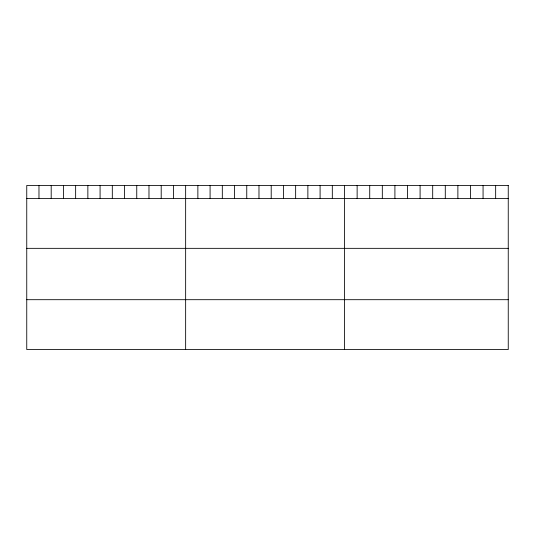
<?xml version="1.0" encoding="UTF-8"?>
<svg xmlns="http://www.w3.org/2000/svg" width="535" height="535" viewBox="0 0 535 535"><rect width="100%" height="100%" fill="white"/><g stroke="black" fill="none" stroke-linecap="round" stroke-linejoin="round"><path stroke-width="0.8" d="M26.75 198.505L508.25 198.505M26.75 248.34L508.25 248.34M26.75 299.694L508.25 299.694M495.657 185.464L495.657 198.505M483.065 185.464L483.065 198.505M470.472 185.464L470.472 198.505M457.88 185.464L457.88 198.505M445.287 185.464L445.287 198.505M432.695 185.464L432.695 198.505M420.095 185.464L420.095 198.505M407.503 185.464L407.503 198.505M394.91 185.464L394.91 198.505M382.318 185.464L382.318 198.505M369.725 185.464L369.725 198.505M357.133 185.464L357.133 198.505M344.54 185.464L344.54 349.536M332.315 185.464L332.315 198.505M320.097 185.464L320.097 198.505M307.872 185.464L307.872 198.505M295.648 185.464L295.648 198.505M283.43 185.464L283.43 198.505M271.205 185.464L271.205 198.505M258.98 185.464L258.98 198.505M246.755 185.464L246.755 198.505M234.537 185.464L234.537 198.505M222.313 185.464L222.313 198.505M210.088 185.464L210.088 198.505M197.87 185.464L197.87 198.505M185.645 185.464L185.645 349.536M173.42 185.464L173.42 198.505M161.202 185.464L161.202 198.505M148.977 185.464L148.977 198.505M136.753 185.464L136.753 198.505M124.535 185.464L124.535 198.505M112.31 185.464L112.31 198.505M100.085 185.464L100.085 198.505M87.86 185.464L87.86 198.505M75.642 185.464L75.642 198.505M63.418 185.464L63.418 198.505M51.193 185.464L51.193 198.505M38.975 185.464L38.975 198.505M508.25 185.464L26.75 185.464L26.75 349.536L508.25 349.536L508.25 185.464"/></g></svg>
